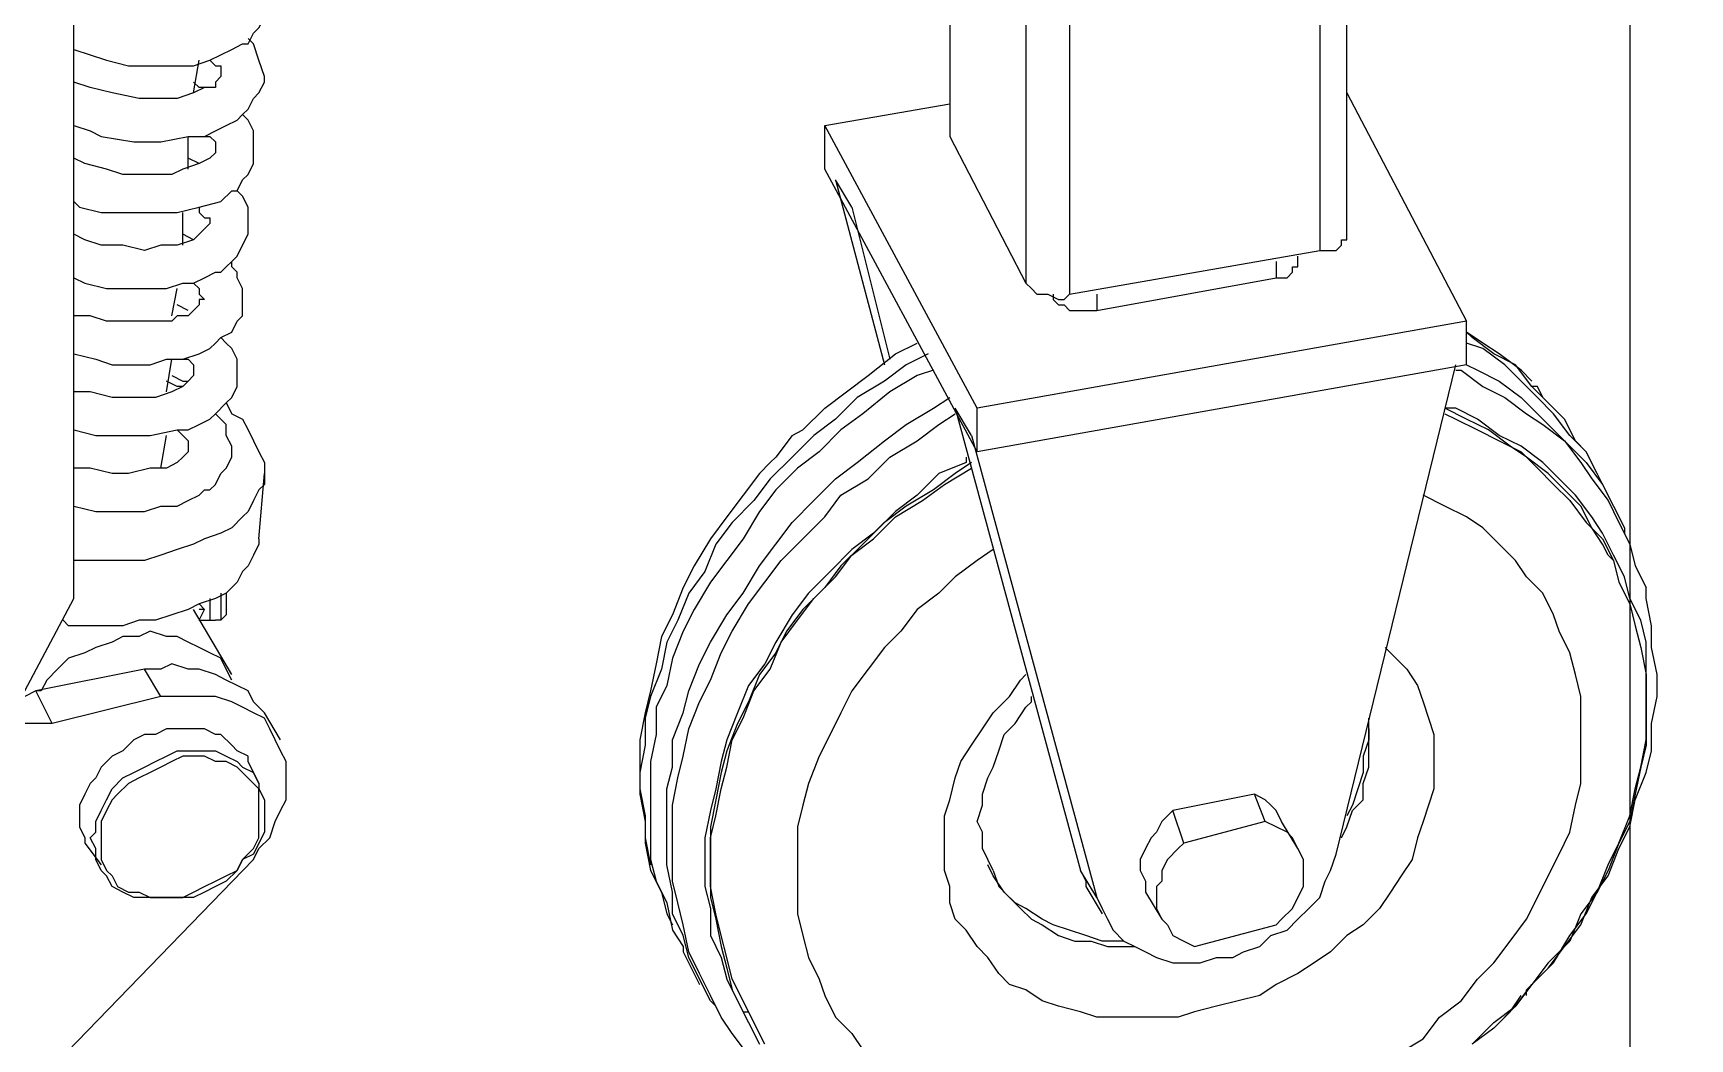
# Model space of a CAD drawing. Extents: x 3 to 592, y 5 to 207.
# Drawn here: x 213.55 to 224.3, y 65.51 to 72.04 of the extents above; entities that cross this region are included whole.
import ezdxf

# ---------------------------------------------------------------- set-up
doc = ezdxf.new("R2010")
doc.units = 0
doc.layers.get('0').update_dxf_attribs({"linetype": 'CONTINUOUS'})
picture_1 = doc.add_image_def('image2.jpg', size_in_pixel=(500, 522))
picture_2 = doc.add_image_def('image3.jpg', size_in_pixel=(600, 560))

msp = doc.modelspace()

# ---------------------------------------------------------------- linework, layer by layer
at = {"color": 7}
for points in [[(219.992222, 81.562222), (219.992222, 70.414444)], [(220.274444, 81.491667), (220.274444, 70.343889)], [(222.073611, 70.731944), (222.073611, 81.315278)], [(221.897222, 81.174167), (221.897222, 70.626111)], [(213.818611, 68.368333), (213.818611, 78.704722)], [(219.498333, 73.942222), (219.498333, 71.402222)], [(219.498333, 73.942222), (219.498333, 71.366944)], [(213.818611, 71.931389), (213.924444, 71.896111), (214.030278, 71.860833), (214.171389, 71.825556), (214.3125, 71.825556), (214.383056, 71.825556), (214.488889, 71.825556), (214.594722, 71.825556), (214.700556, 71.860833), (214.771111, 71.896111), (214.841667, 71.931389), (214.912222, 71.966667), (214.9475, 71.966667), (214.982778, 72.037222), (215.018056, 72.0725), (215.053333, 72.143056), (215.088611, 72.178333), (215.088611, 72.248889), (215.053333, 72.354722), (215.018056, 72.425278), (214.982778, 72.460556)], [(213.818611, 71.4375), (213.924444, 71.402222), (213.995, 71.366944), (214.206667, 71.331667), (214.383056, 71.331667), (214.559444, 71.366944), (214.665278, 71.366944), (214.735833, 71.402222), (214.806389, 71.4375), (214.876944, 71.472778), (214.912222, 71.508056), (214.9475, 71.543333), (214.982778, 71.613889), (215.018056, 71.649167), (215.053333, 71.719722), (215.053333, 71.755), (215.018056, 71.860833), (214.982778, 71.966667), (214.9475, 72.001944)], [(214.700556, 71.860833), (214.735833, 71.825556), (214.771111, 71.825556), (214.771111, 71.790278), (214.771111, 71.755), (214.735833, 71.719722), (214.735833, 71.684444), (214.665278, 71.684444), (214.594722, 71.649167), (214.488889, 71.613889), (214.383056, 71.613889), (214.241944, 71.613889), (214.065556, 71.649167), (213.924444, 71.684444), (213.818611, 71.719722)], [(214.594722, 71.649167), (214.63, 71.860833)], [(214.700556, 71.684444), (214.63, 71.684444), (214.594722, 71.719722)], [(218.686944, 71.4375), (219.498333, 71.578611)], [(222.073611, 71.649167), (222.849722, 70.1675)], [(213.818611, 70.943611), (213.853889, 70.908333), (213.995, 70.873056), (214.171389, 70.873056), (214.347778, 70.873056), (214.488889, 70.873056), (214.63, 70.908333), (214.771111, 70.943611), (214.841667, 71.014167), (214.876944, 71.014167), (214.912222, 71.084722), (214.9475, 71.12), (214.982778, 71.190556), (214.982778, 71.261111), (214.982778, 71.331667), (214.982778, 71.366944), (214.982778, 71.402222), (214.9475, 71.472778), (214.912222, 71.508056)], [(214.665278, 71.366944), (214.700556, 71.366944), (214.735833, 71.331667), (214.735833, 71.296389), (214.735833, 71.261111), (214.700556, 71.225833), (214.63, 71.190556), (214.524167, 71.155278), (214.453611, 71.12), (214.347778, 71.12), (214.241944, 71.12), (214.136111, 71.12), (214.030278, 71.155278), (213.889167, 71.190556), (213.818611, 71.225833)], [(214.559444, 71.155278), (214.559444, 71.366944)], [(218.686944, 71.155278), (218.686944, 71.4375)], [(219.674722, 69.603056), (218.686944, 71.4375)], [(219.498333, 71.402222), (219.498333, 71.366944)], [(219.498333, 71.366944), (219.992222, 70.414444)], [(214.63, 71.190556), (214.559444, 71.225833)], [(219.674722, 69.320833), (218.686944, 71.155278)], [(213.818611, 70.449722), (213.889167, 70.414444), (214.030278, 70.379167), (214.136111, 70.379167), (214.241944, 70.379167), (214.3125, 70.379167), (214.418333, 70.379167), (214.524167, 70.414444), (214.594722, 70.414444), (214.665278, 70.449722), (214.735833, 70.485), (214.771111, 70.485), (214.806389, 70.520278), (214.841667, 70.555556), (214.876944, 70.590833), (214.912222, 70.661389), (214.9475, 70.731944), (214.9475, 70.8025), (214.9475, 70.837778), (214.9475, 70.908333), (214.912222, 70.978889), (214.876944, 71.014167)], [(218.863333, 70.908333), (218.7575, 71.084722)], [(218.7575, 71.084722), (219.075, 69.885278)], [(214.63, 70.908333), (214.63, 70.873056), (214.665278, 70.837778), (214.700556, 70.837778), (214.700556, 70.8025), (214.665278, 70.767222), (214.63, 70.731944), (214.594722, 70.696667), (214.488889, 70.661389), (214.383056, 70.661389), (214.277222, 70.626111), (214.136111, 70.661389), (213.995, 70.661389), (213.889167, 70.696667), (213.818611, 70.731944)], [(218.863333, 70.908333), (219.110278, 69.920556)], [(214.524167, 70.661389), (214.524167, 70.873056)], [(214.594722, 70.696667), (214.524167, 70.731944)], [(221.897222, 70.626111), (221.967778, 70.626111), (222.003056, 70.626111), (222.038333, 70.661389), (222.038333, 70.696667), (222.073611, 70.696667), (222.073611, 70.731944)], [(220.274444, 70.343889), (221.897222, 70.626111)], [(221.756111, 70.555556), (221.756111, 70.590833)], [(213.818611, 69.955833), (213.959722, 69.920556), (214.065556, 69.885278), (214.136111, 69.885278), (214.206667, 69.885278), (214.3125, 69.885278), (214.418333, 69.920556), (214.524167, 69.920556), (214.63, 69.955833), (214.700556, 69.991111), (214.735833, 70.026389), (214.771111, 70.061667), (214.841667, 70.096944), (214.876944, 70.1675), (214.912222, 70.202778), (214.912222, 70.273333), (214.912222, 70.343889), (214.912222, 70.379167), (214.876944, 70.449722), (214.876944, 70.485), (214.841667, 70.520278), (214.841667, 70.555556)], [(221.615, 70.449722), (221.650278, 70.449722), (221.685556, 70.449722), (221.720833, 70.485), (221.720833, 70.520278), (221.756111, 70.520278), (221.756111, 70.555556)], [(221.615, 70.555556), (221.615, 70.449722)], [(214.559444, 70.414444), (214.594722, 70.414444), (214.63, 70.379167), (214.63, 70.343889), (214.665278, 70.308611), (214.63, 70.308611), (214.63, 70.273333), (214.594722, 70.238056), (214.559444, 70.202778), (214.488889, 70.202778), (214.453611, 70.1675), (214.383056, 70.1675), (214.241944, 70.1675), (214.136111, 70.1675), (214.030278, 70.1675), (213.924444, 70.202778), (213.818611, 70.202778)], [(214.453611, 70.202778), (214.488889, 70.379167)], [(219.992222, 70.414444), (220.0275, 70.379167), (220.062778, 70.343889), (220.098056, 70.343889), (220.133333, 70.343889), (220.203889, 70.308611), (220.239167, 70.308611), (220.274444, 70.343889)], [(220.450833, 70.238056), (221.615, 70.449722)], [(214.559444, 70.238056), (214.488889, 70.273333)], [(220.168611, 70.343889), (220.168611, 70.308611), (220.203889, 70.273333), (220.239167, 70.273333), (220.274444, 70.238056), (220.309722, 70.238056), (220.345, 70.238056), (220.415556, 70.238056), (220.450833, 70.238056)], [(220.450833, 70.343889), (220.450833, 70.238056)], [(222.849722, 70.1675), (219.674722, 69.603056)], [(222.849722, 69.885278), (222.849722, 70.1675)], [(213.818611, 69.461944), (213.959722, 69.426667), (214.136111, 69.426667), (214.3125, 69.426667), (214.488889, 69.461944), (214.559444, 69.461944), (214.63, 69.497222), (214.700556, 69.5325), (214.735833, 69.567778), (214.806389, 69.638333), (214.841667, 69.673611), (214.876944, 69.744167), (214.876944, 69.814722), (214.876944, 69.885278), (214.876944, 69.920556), (214.841667, 69.991111), (214.806389, 70.026389), (214.771111, 70.061667)], [(223.273056, 69.779444), (223.2025, 69.85), (223.061389, 69.955833), (222.955556, 70.026389), (222.849722, 70.096944)], [(223.590556, 69.356111), (223.555278, 69.391389), (223.484722, 69.5325), (223.378889, 69.638333), (223.273056, 69.744167), (223.167222, 69.885278), (223.026111, 69.955833), (222.885, 70.061667), (222.849722, 70.096944)], [(219.357222, 69.955833), (219.216111, 69.885278), (219.075, 69.779444), (218.898611, 69.673611), (218.7575, 69.5325), (218.616389, 69.426667), (218.475278, 69.285556), (218.334167, 69.144444)], [(218.475278, 69.426667), (218.545833, 69.461944), (218.686944, 69.603056), (218.828056, 69.708889), (218.969167, 69.814722), (219.145556, 69.955833), (219.286667, 70.026389)], [(223.696389, 69.179722), (223.625833, 69.320833), (223.52, 69.426667), (223.414167, 69.567778), (223.308333, 69.673611), (223.2025, 69.779444), (223.096667, 69.885278), (222.955556, 69.991111), (222.849722, 70.026389)], [(214.524167, 69.920556), (214.559444, 69.920556), (214.594722, 69.885278), (214.594722, 69.85), (214.594722, 69.814722), (214.559444, 69.779444), (214.524167, 69.744167), (214.453611, 69.708889), (214.347778, 69.673611), (214.206667, 69.673611), (214.065556, 69.673611), (213.924444, 69.708889), (213.818611, 69.708889)], [(214.418333, 69.708889), (214.453611, 69.920556)], [(219.3925, 69.85), (219.286667, 69.814722), (219.110278, 69.708889), (218.933889, 69.567778), (218.792778, 69.461944), (218.651667, 69.320833), (218.510556, 69.215), (218.369444, 69.073889), (218.263611, 68.932778), (218.157778, 68.756389), (218.051944, 68.615278), (217.946111, 68.474167), (217.840278, 68.297778), (217.769722, 68.156667), (217.699167, 67.980278), (217.663889, 67.803889), (217.593333, 67.662778), (217.593333, 67.486389), (217.558056, 67.31), (217.558056, 67.168889), (217.558056, 66.9925), (217.558056, 66.851389), (217.558056, 66.675), (217.593333, 66.533889), (217.663889, 66.392778), (217.699167, 66.216389), (217.769722, 66.110556), (217.769722, 66.075278)], [(222.849722, 69.885278), (219.674722, 69.320833)], [(222.003056, 66.710278), (222.779167, 69.885278)], [(222.779167, 69.85), (222.814444, 69.85), (222.955556, 69.744167), (223.096667, 69.673611), (223.237778, 69.567778), (223.343611, 69.497222), (223.484722, 69.391389), (223.590556, 69.250278), (223.661111, 69.144444), (223.766944, 69.003333), (223.8375, 68.862222), (223.908056, 68.721111), (223.943333, 68.58), (224.013889, 68.438889)], [(222.849722, 69.885278), (222.920278, 69.85), (223.061389, 69.779444), (223.2025, 69.673611), (223.308333, 69.567778), (223.414167, 69.461944), (223.52, 69.356111), (223.625833, 69.250278), (223.731667, 69.109167), (223.802222, 68.968056), (223.872778, 68.826944), (223.872778, 68.791667)], [(214.524167, 69.744167), (214.488889, 69.744167), (214.418333, 69.779444)], [(214.453611, 69.814722), (214.524167, 69.779444), (214.559444, 69.779444)], [(223.343611, 69.673611), (223.308333, 69.744167), (223.273056, 69.744167)], [(214.806389, 69.638333), (214.841667, 69.567778), (214.912222, 69.5325), (214.9475, 69.461944), (214.982778, 69.391389)], [(218.475278, 68.862222), (218.616389, 69.003333), (218.7575, 69.144444), (218.898611, 69.250278), (219.075, 69.391389), (219.216111, 69.497222), (219.3925, 69.603056), (219.498333, 69.673611)], [(213.818611, 68.968056), (213.959722, 68.932778), (214.136111, 68.932778), (214.277222, 68.932778), (214.383056, 68.968056), (214.488889, 68.968056), (214.559444, 69.003333), (214.63, 69.038611), (214.665278, 69.073889), (214.700556, 69.073889), (214.735833, 69.109167), (214.771111, 69.179722), (214.806389, 69.215), (214.841667, 69.285556), (214.841667, 69.356111), (214.806389, 69.426667), (214.806389, 69.497222), (214.771111, 69.5325), (214.735833, 69.567778)], [(218.193056, 65.405), (218.087222, 65.546111), (218.016667, 65.651944), (217.946111, 65.793056), (217.875556, 65.934167), (217.805, 66.075278), (217.769722, 66.251667), (217.734444, 66.392778), (217.699167, 66.533889), (217.699167, 66.710278), (217.699167, 66.851389), (217.699167, 67.027778), (217.734444, 67.204167), (217.769722, 67.345278), (217.805, 67.521667), (217.875556, 67.698056), (217.946111, 67.839167), (218.016667, 68.015556), (218.087222, 68.156667), (218.193056, 68.333056), (218.298889, 68.474167), (218.404722, 68.615278), (218.545833, 68.756389), (218.686944, 68.8975), (218.792778, 69.038611), (218.969167, 69.144444), (219.110278, 69.285556), (219.286667, 69.391389), (219.427778, 69.497222), (219.533611, 69.567778)], [(219.639444, 69.426667), (219.533611, 69.603056)], [(219.533611, 69.603056), (220.345, 66.604444)], [(219.674722, 69.320833), (219.674722, 69.603056)], [(222.885, 65.475556), (223.026111, 65.616667), (223.167222, 65.7225), (223.273056, 65.863611), (223.414167, 66.004722), (223.52, 66.181111), (223.625833, 66.322222), (223.696389, 66.463333), (223.766944, 66.639722), (223.8375, 66.780833), (223.908056, 66.957222), (223.943333, 67.133611), (223.978611, 67.274722), (224.013889, 67.451111), (224.013889, 67.592222), (224.013889, 67.768611), (224.013889, 67.909722), (224.013889, 68.086111), (223.978611, 68.227222), (223.908056, 68.368333), (223.872778, 68.509444), (223.802222, 68.650556), (223.731667, 68.791667), (223.661111, 68.8975), (223.555278, 69.038611), (223.449444, 69.144444), (223.343611, 69.250278), (223.2025, 69.356111), (223.061389, 69.426667), (222.920278, 69.5325), (222.779167, 69.603056), (222.708611, 69.603056)], [(223.766944, 68.650556), (223.731667, 68.721111), (223.661111, 68.826944), (223.590556, 68.968056), (223.484722, 69.073889), (223.378889, 69.179722), (223.237778, 69.285556), (223.131944, 69.356111), (222.990833, 69.461944), (222.849722, 69.5325), (222.708611, 69.603056)], [(222.708611, 69.567778), (222.779167, 69.5325), (222.920278, 69.461944), (223.061389, 69.391389), (223.2025, 69.320833), (223.308333, 69.215), (223.414167, 69.109167), (223.52, 69.003333), (223.625833, 68.862222), (223.731667, 68.756389), (223.802222, 68.615278), (223.8375, 68.474167), (223.908056, 68.333056), (223.943333, 68.191944), (223.978611, 68.050833), (224.013889, 67.874444), (224.013889, 67.733333), (224.013889, 67.592222), (224.013889, 67.415833), (223.978611, 67.274722), (223.943333, 67.098333), (223.908056, 66.921944), (223.8375, 66.780833), (223.766944, 66.604444), (223.696389, 66.463333), (223.590556, 66.322222), (223.52, 66.145833), (223.378889, 66.004722), (223.273056, 65.863611), (223.167222, 65.7225), (223.026111, 65.581389), (222.885, 65.475556)], [(214.488889, 69.461944), (214.524167, 69.426667), (214.559444, 69.391389), (214.559444, 69.356111), (214.559444, 69.320833), (214.524167, 69.285556), (214.488889, 69.250278), (214.418333, 69.215), (214.3125, 69.215), (214.171389, 69.179722), (214.065556, 69.179722), (213.924444, 69.215), (213.818611, 69.215)], [(214.383056, 69.215), (214.418333, 69.426667)], [(218.475278, 69.426667), (218.369444, 69.285556), (218.334167, 69.250278)], [(219.639444, 69.426667), (220.450833, 66.428056)], [(214.982778, 69.391389), (215.018056, 69.320833), (215.053333, 69.250278), (215.053333, 69.179722), (215.053333, 69.109167), (215.018056, 69.073889), (214.982778, 69.003333), (214.9475, 68.932778), (214.912222, 68.8975), (214.841667, 68.826944), (214.771111, 68.791667), (214.665278, 68.756389), (214.594722, 68.721111), (214.488889, 68.685833), (214.383056, 68.650556), (214.277222, 68.615278), (214.171389, 68.615278), (214.065556, 68.615278), (213.924444, 68.615278), (213.818611, 68.615278)], [(218.334167, 69.250278), (218.263611, 69.179722), (218.157778, 69.038611), (218.051944, 68.8975), (217.946111, 68.756389), (217.840278, 68.58), (217.769722, 68.438889), (217.699167, 68.2625), (217.628611, 68.121389), (217.593333, 67.945), (217.558056, 67.768611), (217.522778, 67.6275), (217.4875, 67.451111), (217.4875, 67.274722), (217.4875, 67.133611), (217.522778, 66.957222), (217.522778, 66.816111), (217.558056, 66.639722)], [(219.639444, 69.250278), (219.533611, 69.179722), (219.3925, 69.073889), (219.216111, 68.968056), (219.075, 68.862222), (218.933889, 68.721111), (218.792778, 68.58), (218.686944, 68.438889), (218.545833, 68.297778), (218.44, 68.156667), (218.369444, 68.015556), (218.263611, 67.874444), (218.193056, 67.698056), (218.1225, 67.556944), (218.051944, 67.380556), (218.016667, 67.239444), (217.981389, 67.063056), (217.946111, 66.886667), (217.946111, 66.745556), (217.946111, 66.569167), (217.946111, 66.428056), (217.981389, 66.286944), (218.016667, 66.110556), (218.051944, 65.969444), (218.087222, 65.828333), (218.157778, 65.687222)], [(219.604167, 69.285556), (219.604167, 69.250278), (219.427778, 69.179722), (219.286667, 69.038611), (219.145556, 68.932778), (219.004444, 68.791667), (218.863333, 68.685833), (218.722222, 68.544722)], [(218.7575, 68.509444), (218.863333, 68.650556), (219.004444, 68.756389), (219.145556, 68.8975), (219.321944, 69.003333), (219.463056, 69.109167), (219.639444, 69.215)], [(215.018056, 68.756389), (215.053333, 69.179722)], [(218.334167, 69.144444), (218.228333, 69.003333), (218.087222, 68.862222), (217.981389, 68.721111), (217.910833, 68.544722), (217.805, 68.403611), (217.734444, 68.227222), (217.663889, 68.086111), (217.628611, 67.909722), (217.558056, 67.733333), (217.522778, 67.592222), (217.522778, 67.415833), (217.4875, 67.239444), (217.4875, 67.098333), (217.522778, 66.921944), (217.522778, 66.780833), (217.558056, 66.604444), (217.628611, 66.463333), (217.663889, 66.322222), (217.699167, 66.251667)], [(223.802222, 68.968056), (223.696389, 69.179722)], [(222.391111, 65.405), (222.5675, 65.510833), (222.673333, 65.651944), (222.814444, 65.757778), (222.920278, 65.898889), (223.026111, 66.004722), (223.131944, 66.145833), (223.237778, 66.286944), (223.308333, 66.428056), (223.378889, 66.569167), (223.449444, 66.710278), (223.52, 66.851389), (223.555278, 67.027778), (223.590556, 67.168889), (223.590556, 67.31), (223.590556, 67.451111), (223.590556, 67.592222), (223.590556, 67.733333), (223.555278, 67.874444), (223.52, 68.015556), (223.449444, 68.156667), (223.414167, 68.2625), (223.343611, 68.403611), (223.237778, 68.509444), (223.167222, 68.615278), (223.061389, 68.721111), (222.955556, 68.826944), (222.849722, 68.8975), (222.708611, 68.968056), (222.5675, 69.038611)], [(217.981389, 65.7225), (217.946111, 65.757778), (217.875556, 65.898889), (217.805, 66.04), (217.769722, 66.181111), (217.699167, 66.322222), (217.699167, 66.463333), (217.663889, 66.639722), (217.663889, 66.780833), (217.663889, 66.957222), (217.663889, 67.133611), (217.699167, 67.274722), (217.699167, 67.451111), (217.769722, 67.6275), (217.805, 67.768611), (217.875556, 67.945), (217.946111, 68.086111), (218.051944, 68.2625), (218.157778, 68.403611), (218.263611, 68.58), (218.369444, 68.721111), (218.475278, 68.862222)], [(215.018056, 68.756389), (215.018056, 68.721111), (214.982778, 68.650556), (214.9475, 68.58), (214.912222, 68.544722), (214.876944, 68.474167), (214.806389, 68.403611), (214.735833, 68.368333), (214.63, 68.333056), (214.559444, 68.297778), (214.453611, 68.2625), (214.347778, 68.227222), (214.241944, 68.227222), (214.136111, 68.191944), (214.030278, 68.191944), (213.889167, 68.191944), (213.783333, 68.191944), (213.748056, 68.227222)], [(219.780556, 68.685833), (219.674722, 68.615278), (219.533611, 68.509444), (219.427778, 68.403611), (219.286667, 68.297778), (219.180833, 68.156667)], [(223.802222, 68.615278), (223.766944, 68.650556)], [(218.722222, 68.544722), (218.581111, 68.403611), (218.475278, 68.2625), (218.369444, 68.086111), (218.298889, 67.945), (218.193056, 67.803889), (218.1225, 67.6275), (218.051944, 67.451111), (218.016667, 67.31), (217.981389, 67.133611), (217.946111, 66.9925), (217.910833, 66.816111), (217.910833, 66.675), (217.910833, 66.498611), (217.946111, 66.3575), (217.946111, 66.181111), (218.016667, 66.04), (218.051944, 65.898889), (218.1225, 65.757778), (218.193056, 65.616667), (218.263611, 65.475556)], [(218.298889, 65.475556), (218.228333, 65.616667), (218.157778, 65.757778), (218.087222, 65.898889), (218.051944, 66.04), (218.016667, 66.181111), (217.981389, 66.322222), (217.946111, 66.498611), (217.946111, 66.639722), (217.946111, 66.816111), (217.981389, 66.957222), (218.016667, 67.133611), (218.051944, 67.274722), (218.087222, 67.451111), (218.157778, 67.592222), (218.228333, 67.768611), (218.334167, 67.909722), (218.404722, 68.086111), (218.510556, 68.227222), (218.616389, 68.368333), (218.7575, 68.509444)], [(223.237778, 65.793056), (223.237778, 65.828333), (223.378889, 65.969444), (223.484722, 66.110556), (223.590556, 66.251667), (223.661111, 66.428056), (223.766944, 66.569167), (223.8375, 66.745556), (223.908056, 66.886667), (223.943333, 67.063056), (224.013889, 67.239444), (224.049167, 67.380556), (224.049167, 67.556944), (224.084444, 67.733333), (224.084444, 67.874444), (224.049167, 68.050833), (224.049167, 68.191944), (224.013889, 68.368333), (224.013889, 68.438889)], [(213.501111, 67.768611), (213.818611, 68.368333)], [(214.665278, 68.297778), (214.63, 68.333056)], [(214.700556, 68.368333), (214.700556, 68.333056), (214.700556, 68.297778)], [(214.771111, 68.333056), (214.771111, 68.297778), (214.771111, 68.2625), (214.771111, 68.227222), (214.735833, 68.227222)], [(214.771111, 68.403611), (214.771111, 68.368333), (214.771111, 68.333056)], [(214.806389, 68.403611), (214.806389, 68.368333), (214.806389, 68.333056)], [(214.806389, 68.333056), (214.806389, 68.297778), (214.806389, 68.2625)], [(214.841667, 67.874444), (214.594722, 68.297778)], [(214.665278, 68.297778), (214.63, 68.297778)], [(214.63, 68.227222), (214.665278, 68.297778)], [(214.63, 68.227222), (214.665278, 68.227222), (214.700556, 68.227222)], [(214.700556, 68.297778), (214.700556, 68.2625), (214.700556, 68.227222)], [(214.700556, 68.227222), (214.735833, 68.227222)], [(214.771111, 68.227222), (214.806389, 68.2625)], [(214.241944, 68.121389), (214.136111, 68.121389), (214.065556, 68.086111), (213.959722, 68.050833), (213.889167, 68.015556), (213.783333, 67.980278), (213.712778, 67.909722), (213.642222, 67.839167), (213.606944, 67.768611), (213.571667, 67.768611)], [(214.841667, 67.839167), (214.806389, 67.909722), (214.771111, 67.980278), (214.700556, 68.015556), (214.63, 68.050833), (214.559444, 68.086111), (214.488889, 68.121389), (214.418333, 68.121389), (214.3125, 68.156667), (214.241944, 68.121389)], [(219.180833, 68.156667), (219.075, 68.050833), (218.969167, 67.909722), (218.863333, 67.768611), (218.792778, 67.6275), (218.722222, 67.486389), (218.651667, 67.345278), (218.581111, 67.168889), (218.545833, 67.027778), (218.510556, 66.886667), (218.510556, 66.745556), (218.510556, 66.604444), (218.510556, 66.463333), (218.510556, 66.322222), (218.545833, 66.181111), (218.581111, 66.04), (218.651667, 65.898889), (218.686944, 65.793056), (218.7575, 65.651944), (218.863333, 65.546111), (218.933889, 65.440278)], [(222.320556, 68.050833), (222.391111, 67.980278), (222.461667, 67.909722), (222.532222, 67.803889), (222.5675, 67.698056), (222.602778, 67.592222), (222.638056, 67.486389), (222.638056, 67.380556), (222.638056, 67.274722), (222.638056, 67.133611), (222.602778, 67.027778), (222.5675, 66.921944), (222.532222, 66.816111), (222.496944, 66.675), (222.426389, 66.569167), (222.355833, 66.463333), (222.285278, 66.3575), (222.179444, 66.251667), (222.073611, 66.181111), (221.967778, 66.075278), (221.861944, 66.004722), (221.756111, 65.934167), (221.615, 65.863611), (221.509167, 65.793056), (221.368056, 65.757778), (221.226944, 65.7225), (221.085833, 65.687222), (220.98, 65.651944), (220.838889, 65.651944), (220.697778, 65.651944), (220.591944, 65.651944), (220.450833, 65.651944), (220.345, 65.687222), (220.203889, 65.7225), (220.098056, 65.757778), (219.992222, 65.828333), (219.886389, 65.863611), (219.815833, 65.934167), (219.745278, 66.04), (219.674722, 66.110556), (219.604167, 66.216389), (219.533611, 66.286944), (219.498333, 66.392778), (219.498333, 66.498611), (219.463056, 66.604444), (219.463056, 66.745556), (219.463056, 66.851389), (219.463056, 66.957222), (219.498333, 67.063056), (219.533611, 67.204167), (219.568889, 67.31), (219.639444, 67.415833), (219.71, 67.521667), (219.780556, 67.6275), (219.886389, 67.733333)], [(214.277222, 67.909722), (213.571667, 67.768611)], [(215.053333, 67.6275), (214.982778, 67.698056), (214.9475, 67.768611), (214.876944, 67.803889), (214.806389, 67.839167), (214.735833, 67.874444), (214.63, 67.909722), (214.559444, 67.909722), (214.453611, 67.945), (214.383056, 67.909722), (214.277222, 67.909722)], [(214.383056, 67.733333), (214.277222, 67.909722)], [(219.886389, 67.733333), (219.956944, 67.839167), (219.992222, 67.874444)], [(213.571667, 67.768611), (213.501111, 67.733333)], [(213.6775, 67.556944), (213.571667, 67.768611)], [(214.383056, 67.733333), (213.6775, 67.556944)], [(214.982778, 66.675), (215.018056, 66.745556), (215.088611, 66.816111), (215.123889, 66.921944), (215.159167, 66.9925), (215.194444, 67.063056), (215.194444, 67.168889), (215.194444, 67.239444), (215.194444, 67.31), (215.159167, 67.380556), (215.123889, 67.451111), (215.088611, 67.521667), (215.053333, 67.592222), (214.982778, 67.6275), (214.912222, 67.662778), (214.841667, 67.698056), (214.735833, 67.733333), (214.665278, 67.733333), (214.559444, 67.733333), (214.453611, 67.733333), (214.383056, 67.733333)], [(219.780556, 66.604444), (219.745278, 66.675), (219.71, 66.745556), (219.71, 66.851389), (219.674722, 66.921944), (219.71, 67.027778), (219.71, 67.098333), (219.745278, 67.204167), (219.780556, 67.274722), (219.815833, 67.380556), (219.851111, 67.486389), (219.921667, 67.556944), (219.992222, 67.662778), (220.0275, 67.698056), (220.0275, 67.733333)], [(213.6775, 67.556944), (213.571667, 67.556944), (213.501111, 67.556944), (213.430556, 67.556944), (213.36, 67.592222), (213.324722, 67.592222)], [(215.159167, 67.451111), (215.053333, 67.6275)], [(222.038333, 66.816111), (222.073611, 66.886667), (222.108889, 66.9925), (222.179444, 67.063056), (222.179444, 67.168889), (222.214722, 67.274722), (222.214722, 67.380556), (222.214722, 67.486389), (222.214722, 67.592222)], [(214.9475, 67.31), (214.9475, 67.345278), (214.876944, 67.380556), (214.841667, 67.415833), (214.771111, 67.486389), (214.735833, 67.486389), (214.665278, 67.521667), (214.594722, 67.521667), (214.488889, 67.521667), (214.418333, 67.521667), (214.347778, 67.486389), (214.277222, 67.486389), (214.206667, 67.451111), (214.136111, 67.380556), (214.065556, 67.345278), (213.995, 67.274722), (213.959722, 67.204167), (213.924444, 67.168889), (213.889167, 67.098333), (213.853889, 67.027778), (213.853889, 66.957222)], [(222.214722, 67.521667), (222.214722, 67.451111), (222.179444, 67.345278), (222.179444, 67.239444), (222.144167, 67.133611), (222.108889, 67.027778), (222.073611, 66.957222)], [(215.018056, 67.168889), (214.9475, 67.31)], [(221.473889, 67.098333), (220.944722, 66.9925)], [(221.544444, 66.921944), (221.473889, 67.098333)], [(221.650278, 66.921944), (221.615, 66.9925), (221.579722, 67.027778), (221.544444, 67.063056), (221.473889, 67.098333)], [(213.853889, 66.957222), (213.853889, 66.886667), (213.889167, 66.816111), (213.889167, 66.780833)], [(220.944722, 66.9925), (220.874167, 66.921944), (220.838889, 66.851389), (220.803611, 66.816111), (220.768333, 66.745556), (220.733056, 66.675), (220.733056, 66.604444), (220.768333, 66.533889), (220.768333, 66.463333)], [(221.015278, 66.780833), (220.944722, 66.9925)], [(221.544444, 66.921944), (221.015278, 66.780833)], [(221.615, 66.251667), (221.650278, 66.286944), (221.720833, 66.3575), (221.756111, 66.428056), (221.791389, 66.498611), (221.791389, 66.569167), (221.791389, 66.639722), (221.791389, 66.675), (221.756111, 66.745556), (221.720833, 66.816111), (221.685556, 66.851389), (221.615, 66.886667), (221.544444, 66.921944)], [(221.756111, 66.745556), (221.650278, 66.921944)], [(213.889167, 66.780833), (213.995, 66.639722)], [(221.015278, 66.780833), (220.98, 66.745556), (220.909444, 66.675), (220.874167, 66.604444), (220.874167, 66.533889), (220.838889, 66.498611), (220.838889, 66.428056), (220.838889, 66.3575), (220.874167, 66.286944), (220.909444, 66.251667), (220.944722, 66.181111), (221.015278, 66.145833), (221.085833, 66.110556)], [(212.830833, 64.4525), (214.982778, 66.675)], [(220.627222, 66.145833), (220.486111, 66.145833), (220.380278, 66.181111), (220.274444, 66.216389), (220.168611, 66.251667), (220.098056, 66.286944), (219.992222, 66.3575), (219.921667, 66.392778), (219.851111, 66.463333), (219.780556, 66.569167), (219.745278, 66.639722)], [(220.450833, 66.428056), (220.486111, 66.3575), (220.521389, 66.286944), (220.556667, 66.216389), (220.627222, 66.145833), (220.697778, 66.110556), (220.768333, 66.075278), (220.838889, 66.04), (220.944722, 66.004722), (221.015278, 66.004722), (221.121111, 66.004722), (221.226944, 66.04), (221.332778, 66.04), (221.403333, 66.075278), (221.509167, 66.110556), (221.579722, 66.181111), (221.685556, 66.216389), (221.756111, 66.286944), (221.826667, 66.3575), (221.897222, 66.428056), (221.9325, 66.533889), (221.967778, 66.604444), (222.003056, 66.710278)], [(219.780556, 66.604444), (219.815833, 66.498611), (219.886389, 66.428056), (219.956944, 66.3575), (220.0275, 66.286944), (220.098056, 66.251667), (220.203889, 66.181111), (220.309722, 66.145833), (220.415556, 66.145833), (220.521389, 66.110556), (220.627222, 66.110556), (220.697778, 66.110556)], [(220.450833, 66.428056), (220.345, 66.604444)], [(220.345, 66.604444), (220.380278, 66.533889), (220.380278, 66.498611)], [(220.380278, 66.498611), (220.486111, 66.322222)], [(220.768333, 66.463333), (220.874167, 66.286944)], [(221.085833, 66.110556), (221.615, 66.251667)], [(217.769722, 66.075278), (217.875556, 65.863611)], [(223.096667, 65.651944), (223.131944, 65.687222), (223.2025, 65.793056)], [(218.157778, 65.687222), (218.193056, 65.687222)]]:
    msp.add_lwpolyline(points, dxfattribs=at)
for points in [[(213.924444, 66.816111), (213.959722, 66.851389), (213.959722, 66.921944), (213.995, 66.9925), (214.030278, 67.063056), (214.065556, 67.133611), (214.136111, 67.204167), (214.206667, 67.239444), (214.277222, 67.274722), (214.347778, 67.31), (214.418333, 67.345278), (214.488889, 67.380556), (214.594722, 67.380556), (214.665278, 67.380556), (214.735833, 67.380556), (214.806389, 67.345278), (214.876944, 67.31), (214.912222, 67.274722), (214.982778, 67.239444), (215.018056, 67.168889), (215.018056, 67.133611), (215.053333, 67.063056), (215.053333, 66.9925), (215.053333, 66.921944), (215.053333, 66.851389), (215.018056, 66.780833), (214.982778, 66.710278), (214.912222, 66.675), (214.876944, 66.604444), (214.806389, 66.533889), (214.735833, 66.498611), (214.665278, 66.463333), (214.594722, 66.428056), (214.488889, 66.428056), (214.418333, 66.428056), (214.347778, 66.428056), (214.277222, 66.428056), (214.206667, 66.428056), (214.136111, 66.463333), (214.065556, 66.498611), (214.030278, 66.569167), (213.995, 66.604444), (213.959722, 66.675), (213.959722, 66.745556)], [(213.995, 66.780833), (213.995, 66.710278), (213.995, 66.675), (214.030278, 66.604444), (214.065556, 66.569167), (214.100833, 66.498611), (214.171389, 66.463333), (214.241944, 66.463333), (214.3125, 66.428056), (214.383056, 66.428056), (214.453611, 66.428056), (214.524167, 66.428056), (214.594722, 66.463333), (214.665278, 66.498611), (214.735833, 66.533889), (214.806389, 66.569167), (214.876944, 66.604444), (214.912222, 66.675), (214.982778, 66.745556), (215.018056, 66.816111), (215.018056, 66.886667), (215.018056, 66.921944), (215.018056, 66.9925), (215.018056, 67.063056), (215.018056, 67.133611), (214.982778, 67.168889), (214.912222, 67.239444), (214.876944, 67.274722), (214.806389, 67.31), (214.735833, 67.31), (214.665278, 67.345278), (214.594722, 67.345278), (214.524167, 67.345278), (214.453611, 67.31), (214.383056, 67.274722), (214.3125, 67.239444), (214.241944, 67.204167), (214.171389, 67.168889), (214.100833, 67.098333), (214.065556, 67.063056), (214.030278, 66.9925), (213.995, 66.921944), (213.995, 66.851389)]]:
    msp.add_lwpolyline(points, close=True, dxfattribs=at)

# ---------------------------------------------------------------- pictures from other files: only their frames are drawn
image = msp.add_image(picture_2, insert=(160.681648, 50.463991), size_in_units=(87.012, 81.44024))
image.dxf.flags = 7
image = msp.add_image(picture_1, insert=(223.91014, 48.573409), size_in_units=(72.51, 75.913938))
image.dxf.flags = 7

doc.saveas('drawing.dxf')
